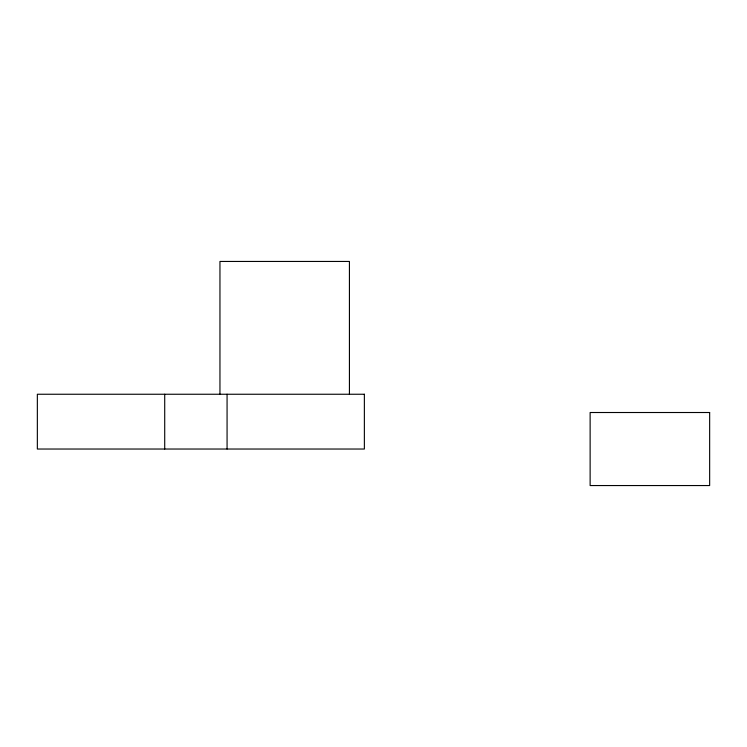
<?xml version="1.0" encoding="UTF-8"?>
<svg xmlns="http://www.w3.org/2000/svg" width="747" height="747" viewBox="0 0 747 747"><rect width="100%" height="100%" fill="white"/><g stroke="black" fill="none" stroke-linecap="round" stroke-linejoin="round"><path stroke-width="1.12" d="M349.428 394.248L349.428 261.45L219.954 261.45L219.954 394.248M227.069 394.248L227.069 449.031M164.714 394.248L164.714 449.031M364.368 394.248L37.35 394.248L37.35 449.031L364.368 449.031L364.368 394.248M709.65 412.512L590.13 412.512L590.13 485.55L709.65 485.55L709.65 412.512"/></g></svg>
